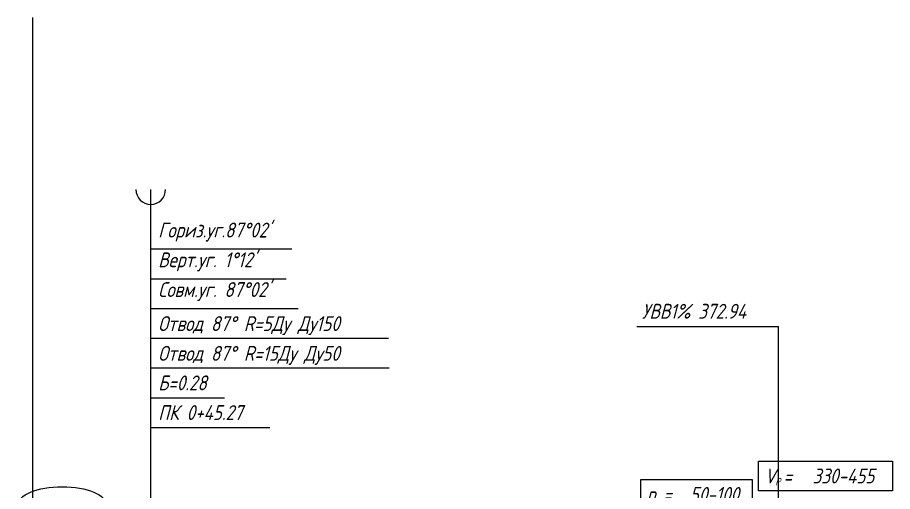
# Model space of a CAD drawing. Extents: x 0 to 841, y 0 to 683.
# Drawn here: x 99.7 to 217.3, y 523.5 to 587.3 of the extents above; entities that cross this region are included whole.
import ezdxf
from ezdxf.enums import TextEntityAlignment as Align

# ---------------------------------------------------------------- set-up
doc = ezdxf.new("R2010")
doc.units = 0
for name, color, linetype, lineweight in [('ИИ_ГЕОЛОГИЯ_025', 7, 'Continuous', 25), ('ИИ_ГЕОФИЗИКА_025', 7, 'Continuous', 25), ('ИИ_ГИДРОЛОГИЯ_025', 150, 'Continuous', 25)]:
    doc.layers.add(name, color=color, linetype=linetype, lineweight=lineweight)
doc.layers.add('Оформление', color=7, linetype='Continuous')
doc.styles.add('VNIPISIMPLEXCUR', font='simplex.shx', dxfattribs={"width": 0.8, "oblique": 15})

# ---------------------------------------------------------------- blocks, each defined once
blk = doc.blocks.new('ИИ25020')
at = {"color": 0, "linetype": 'Continuous', "lineweight": 25}
blk.add_ellipse((0, 0), major_axis=(-6, 0), ratio=0.416667, dxfattribs=at)
at = {"color": 0, "linetype": 'Continuous', "style": 'VNIPISIMPLEXCUR', "oblique": 15, "width": 0.75}
blk.add_attdef('INDEX', text='', height=2, dxfattribs=at).set_placement((0, 0), align=Align.MIDDLE_CENTER)
blk = doc.blocks.new('ИИ22012')
at = {"color": 0, "linetype": 'Continuous', "lineweight": 25}
blk.add_lwpolyline([(-7.5, 2), (7.5, 2), (7.5, -2), (-7.5, -2)], close=True, dxfattribs=at)
at = {"color": 0, "linetype": 'Continuous', "style": 'VNIPISIMPLEXCUR', "oblique": 15, "width": 0.8}
for s, height, p in [('р =', 2, (-6.7, 0)), ('уд', 1, (-5.25, -0.75))]:
    blk.add_text(s, height=height, dxfattribs=at).set_placement(p, align=Align.MIDDLE_LEFT)
blk.add_attdef('VALUE', text='', height=2, dxfattribs=at).set_placement((2.4, 0), align=Align.MIDDLE_CENTER)
blk = doc.blocks.new('ИИ22010')
at = {"color": 0, "linetype": 'Continuous', "lineweight": 25}
blk.add_lwpolyline([(-9, 2), (9, 2), (9, -2), (-9, -2)], close=True, dxfattribs=at)
at = {"color": 0, "linetype": 'Continuous', "style": 'VNIPISIMPLEXCUR', "oblique": 15, "width": 0.8}
for s, height, p in [('V =', 2, (-8.2, 0)), ('P', 1, (-6.75, -0.75))]:
    blk.add_text(s, height=height, dxfattribs=at).set_placement(p, align=Align.MIDDLE_LEFT)
blk.add_attdef('VALUE', text='', height=2, dxfattribs=at).set_placement((2.4, 0), align=Align.MIDDLE_CENTER)

msp = doc.modelspace()

# ---------------------------------------------------------------- linework, layer by layer
msp.add_lwpolyline([(101.756, 587.253), (101.756, 180.884)])
at = {"layer": 'ИИ_ГИДРОЛОГИЯ_025'}
for points in [[(182.963, 545.703), (202.024, 545.703)], [(202.024, 513.334), (202.024, 527.919), (202.024, 545.703)]]:
    msp.add_lwpolyline(points, dxfattribs=at)
at = {"layer": 'Оформление'}
for p, q in [((117.635, 515.484), (117.635, 564.129)), ((117.635, 556.129), (136.616, 556.129)), ((117.635, 552.129), (135.854, 552.129)), ((117.635, 548.129), (137.454, 548.129)), ((117.635, 544.129), (149.597, 544.129)), ((117.635, 540.129), (149.669, 540.129)), ((117.635, 536.129), (127.549, 536.129)), ((117.635, 532.129), (133.645, 532.129))]:
    msp.add_line(p, q, dxfattribs=at)
msp.add_arc((117.635, 564.129), 2, 180, 0, dxfattribs=at)

# ---------------------------------------------------------------- block references
at = {"layer": 'ИИ_ГЕОЛОГИЯ_025'}
msp.add_blockref('ИИ25020', (105.728, 521.668), dxfattribs=at).add_auto_attribs({'INDEX': '110000'})
at = {"layer": 'ИИ_ГЕОФИЗИКА_025'}
for name, p, values in [('ИИ22010', (208.335, 525.609), {'VALUE': '330-455'}), ('ИИ22012', (190.993, 523.133), {'VALUE': '50-100'})]:
    msp.add_blockref(name, p, dxfattribs=at).add_auto_attribs(values)

# ---------------------------------------------------------------- texts
at = {"layer": 'ИИ_ГИДРОЛОГИЯ_025', "style": 'VNIPISIMPLEXCUR', "oblique": 15, "width": 0.8}
msp.add_text('УВВ1%%% 372.94', height=2, dxfattribs=at).set_placement((183.655, 546.758))
at = {"layer": 'Оформление', "char_height": 2, "attachment_point": 7, "style": 'VNIPISIMPLEXCUR'}
for s, insert in [("Гориз.уг.87°02'", (118.635, 557.129)), ("Верт.уг. 1°12'", (118.635, 553.129)), ("Совм.уг. 87°02'", (118.635, 549.129)), ('Отвод 87° R=5Ду Ду150 ', (118.635, 544.551)), ('Отвод 87° R=15Ду Ду50', (118.635, 540.551)), ('Б=0.28', (118.635, 537.129)), ('ПК 0+45.27', (118.635, 533.129))]:
    msp.add_mtext(s, dxfattribs=dict(at, insert=insert))

doc.saveas('drawing.dxf')
